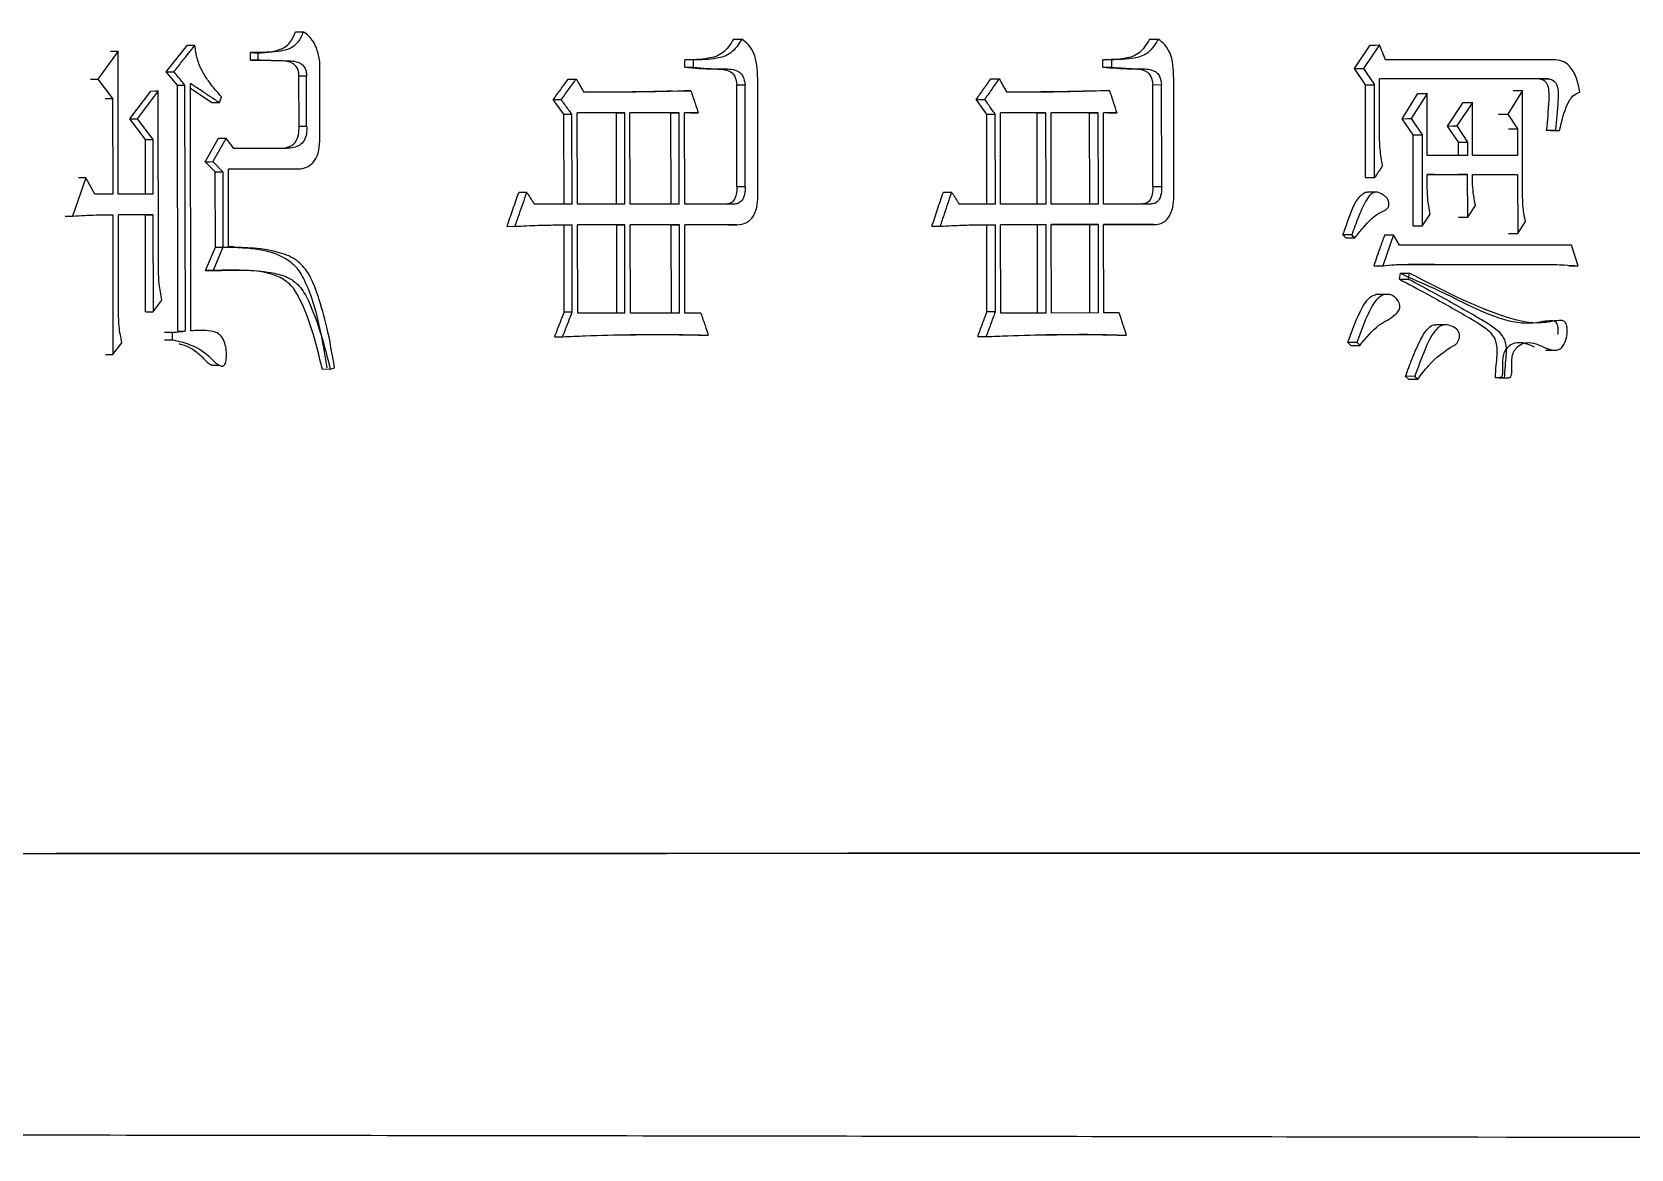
# Model space of a CAD drawing. Header units: millimetres. Extents: x 2312 to 3992, y 755 to 1943.
# Drawn here: x 2942.39 to 2954.13, y 929.74 to 937.95 of the extents above; entities that cross this region are included whole.
import ezdxf

# ---------------------------------------------------------------- set-up
doc = ezdxf.new("R2010")
doc.units = ezdxf.units.MM

msp = doc.modelspace()

# ---------------------------------------------------------------- linework, layer by layer
at = {"color": 7, "linetype": 'Continuous', "lineweight": 25}
for p, q in [((2943.02, 937.806), (2942.872, 937.6)), ((2943.021, 936.756), (2943.02, 937.806)), ((2943.374, 937.654), (2943.529, 937.849)), ((2943.529, 937.849), (2943.584, 937.849)), ((2944.048, 937.795), (2943.992, 937.795)), ((2943.992, 937.741), (2943.992, 937.795)), ((2944.048, 937.741), (2944.048, 937.795)), ((2947.541, 937.894), (2947.602, 937.894)), ((2950.597, 937.894), (2950.662, 937.895)), ((2952.102, 937.678), (2952.218, 937.851)), ((2952.285, 937.852), (2952.168, 937.678)), ((2952.329, 937.743), (2952.285, 937.852)), ((2943.992, 937.741), (2944.048, 937.741)), ((2944.502, 937.19), (2944.502, 937.731)), ((2947.243, 937.742), (2947.182, 937.742)), ((2947.183, 937.688), (2947.182, 937.742)), ((2947.183, 937.688), (2947.243, 937.688)), ((2947.243, 937.742), (2947.243, 937.688)), ((2950.317, 937.743), (2950.253, 937.743)), ((2950.253, 937.689), (2950.253, 937.743)), ((2950.253, 937.689), (2950.317, 937.689)), ((2950.317, 937.743), (2950.317, 937.689)), ((2952.102, 937.678), (2952.168, 937.678)), ((2952.182, 937.559), (2952.102, 937.678)), ((2952.168, 937.678), (2952.249, 937.559)), ((2953.564, 937.743), (2952.329, 937.743)), ((2942.872, 937.6), (2942.979, 937.459)), ((2943.374, 937.654), (2943.429, 937.654)), ((2943.456, 937.557), (2943.374, 937.654)), ((2943.456, 937.557), (2943.511, 937.557)), ((2943.459, 935.75), (2943.456, 937.557)), ((2943.514, 935.751), (2943.511, 937.557)), ((2943.555, 935.751), (2943.552, 937.568)), ((2944.405, 937.622), (2944.348, 937.622)), ((2944.349, 937.254), (2944.348, 937.622)), ((2944.405, 937.255), (2944.405, 937.622)), ((2947.565, 937.559), (2947.625, 937.559)), ((2947.566, 936.812), (2947.565, 937.559)), ((2947.627, 936.812), (2947.625, 937.559)), ((2947.72, 936.758), (2947.719, 937.602)), ((2950.62, 937.559), (2950.685, 937.56)), ((2950.621, 936.813), (2950.62, 937.559)), ((2950.686, 936.813), (2950.685, 937.56)), ((2950.776, 936.759), (2950.774, 937.603)), ((2952.183, 936.878), (2952.182, 937.559)), ((2952.25, 936.878), (2952.249, 937.559)), ((2953.529, 937.603), (2952.285, 937.603)), ((2952.286, 937.181), (2952.285, 937.603)), ((2953.461, 937.603), (2952.285, 937.603)), ((2953.461, 937.603), (2953.529, 937.603)), ((2942.979, 937.459), (2942.98, 936.756)), ((2943.105, 937.308), (2943.26, 937.513)), ((2943.315, 937.514), (2943.16, 937.308)), ((2943.317, 936.194), (2943.315, 937.514)), ((2943.709, 937.427), (2943.552, 937.531)), ((2943.764, 937.427), (2943.78, 937.471)), ((2946.216, 937.45), (2946.275, 937.45)), ((2947.055, 937.512), (2947.167, 937.515)), ((2949.324, 937.451), (2949.387, 937.451)), ((2950.129, 937.513), (2950.238, 937.516)), ((2952.452, 937.31), (2952.568, 937.494)), ((2952.635, 937.495), (2952.519, 937.311)), ((2952.636, 937.04), (2952.635, 937.495)), ((2953.335, 937.516), (2953.228, 937.343)), ((2953.337, 936.737), (2953.335, 937.516)), ((2943.764, 937.427), (2943.709, 937.427)), ((2946.296, 936.682), (2946.295, 937.342)), ((2946.355, 936.682), (2946.354, 937.342)), ((2946.741, 937.353), (2946.393, 937.353)), ((2946.395, 936.682), (2946.393, 937.353)), ((2946.681, 937.353), (2946.393, 937.352)), ((2946.681, 937.353), (2946.741, 937.353)), ((2946.682, 936.682), (2946.681, 937.353)), ((2946.742, 936.682), (2946.741, 937.353)), ((2947.141, 937.353), (2946.78, 937.353)), ((2946.781, 936.682), (2946.78, 937.353)), ((2947.081, 937.353), (2946.78, 937.353)), ((2947.081, 937.353), (2947.141, 937.353)), ((2947.083, 936.682), (2947.081, 937.353)), ((2947.142, 936.682), (2947.141, 937.353)), ((2947.282, 937.353), (2947.181, 937.353)), ((2947.182, 936.682), (2947.181, 937.353)), ((2947.222, 937.353), (2947.181, 937.353)), ((2947.222, 937.353), (2947.282, 937.353)), ((2949.401, 936.683), (2949.4, 937.343)), ((2949.464, 936.683), (2949.463, 937.343)), ((2949.835, 937.354), (2949.501, 937.354)), ((2949.502, 936.683), (2949.501, 937.354)), ((2949.771, 937.353), (2949.501, 937.353)), ((2949.771, 937.353), (2949.835, 937.354)), ((2949.772, 936.683), (2949.771, 937.353)), ((2949.836, 936.683), (2949.835, 937.354)), ((2950.22, 937.354), (2949.873, 937.354)), ((2949.874, 936.683), (2949.873, 937.354)), ((2950.156, 937.353), (2949.873, 937.353)), ((2950.156, 937.353), (2950.22, 937.354)), ((2950.157, 936.683), (2950.156, 937.353)), ((2950.221, 936.683), (2950.22, 937.354)), ((2950.355, 937.354), (2950.257, 937.354)), ((2950.258, 936.683), (2950.257, 937.354)), ((2950.291, 937.353), (2950.257, 937.353)), ((2950.291, 937.353), (2950.355, 937.354)), ((2952.785, 937.256), (2952.901, 937.429)), ((2952.968, 937.43), (2952.853, 937.257)), ((2952.969, 937.04), (2952.968, 937.43)), ((2953.228, 937.343), (2953.3, 937.235)), ((2943.22, 937.156), (2943.105, 937.308)), ((2943.16, 937.308), (2943.275, 937.157)), ((2944.349, 937.254), (2944.405, 937.255)), ((2952.532, 937.191), (2952.452, 937.31)), ((2952.519, 937.311), (2952.599, 937.192)), ((2952.865, 937.137), (2952.785, 937.256)), ((2952.853, 937.257), (2952.933, 937.138)), ((2953.3, 937.235), (2953.3, 937.04)), ((2953.579, 937.224), (2953.511, 937.224)), ((2953.54, 937.224), (2953.608, 937.224)), ((2953.579, 937.224), (2953.608, 937.224)), ((2943.221, 936.756), (2943.22, 937.156)), ((2943.275, 937.157), (2943.275, 936.756)), ((2943.66, 936.994), (2943.758, 937.167)), ((2943.813, 937.168), (2943.716, 936.995)), ((2943.87, 937.092), (2943.813, 937.168)), ((2944.26, 937.092), (2943.87, 937.092)), ((2952.533, 936.521), (2952.532, 937.191)), ((2952.599, 937.192), (2952.6, 936.521)), ((2952.865, 937.04), (2952.865, 937.137)), ((2952.933, 937.138), (2952.933, 937.04)), ((2943.734, 936.919), (2943.66, 936.994)), ((2943.716, 936.995), (2943.789, 936.919)), ((2952.933, 937.04), (2952.636, 937.04)), ((2953.3, 937.04), (2952.969, 937.04)), ((2942.783, 936.875), (2942.685, 936.594)), ((2942.849, 936.756), (2942.783, 936.875)), ((2943.735, 936.367), (2943.734, 936.919)), ((2943.789, 936.919), (2943.79, 936.367)), ((2943.83, 936.941), (2944.317, 936.941)), ((2943.831, 936.367), (2943.83, 936.941)), ((2944.284, 936.941), (2944.341, 936.941)), ((2952.183, 936.878), (2952.25, 936.878)), ((2952.636, 936.9), (2952.933, 936.9)), ((2952.636, 936.824), (2952.636, 936.9)), ((2952.69, 936.899), (2952.636, 936.899)), ((2952.933, 936.9), (2952.866, 936.899)), ((2952.934, 936.586), (2952.933, 936.9)), ((2952.969, 936.9), (2953.3, 936.9)), ((2952.969, 936.846), (2952.969, 936.9)), ((2953.233, 936.899), (2953.3, 936.9)), ((2953.3, 936.9), (2953.301, 936.467)), ((2942.98, 936.756), (2942.849, 936.756)), ((2943.275, 936.756), (2943.021, 936.756)), ((2947.566, 936.812), (2947.627, 936.812)), ((2950.621, 936.813), (2950.686, 936.813)), ((2952.264, 936.77), (2952.197, 936.77)), ((2946.355, 936.682), (2946.078, 936.682)), ((2946.742, 936.682), (2946.395, 936.682)), ((2947.142, 936.682), (2946.781, 936.682)), ((2947.541, 936.682), (2947.182, 936.682)), ((2949.464, 936.683), (2949.197, 936.683)), ((2949.836, 936.683), (2949.502, 936.683)), ((2950.221, 936.683), (2949.874, 936.683)), ((2950.604, 936.683), (2950.258, 936.683)), ((2952.934, 936.586), (2952.991, 936.672)), ((2942.981, 936.605), (2942.982, 935.577)), ((2943.276, 936.605), (2943.022, 936.605)), ((2943.023, 935.88), (2943.022, 936.605)), ((2943.221, 936.605), (2943.022, 936.605)), ((2943.221, 936.605), (2943.276, 936.605)), ((2943.222, 935.891), (2943.221, 936.605)), ((2943.276, 936.605), (2943.277, 935.891)), ((2945.877, 936.519), (2945.935, 936.52)), ((2946.297, 935.892), (2946.296, 936.53)), ((2946.356, 935.892), (2946.355, 936.531)), ((2946.742, 936.531), (2946.395, 936.531)), ((2946.396, 935.882), (2946.395, 936.531)), ((2946.683, 936.53), (2946.395, 936.53)), ((2946.683, 936.53), (2946.742, 936.531)), ((2946.684, 935.881), (2946.683, 936.53)), ((2946.743, 935.882), (2946.742, 936.531)), ((2947.143, 936.531), (2946.781, 936.531)), ((2946.783, 935.882), (2946.781, 936.531)), ((2947.083, 936.531), (2946.781, 936.53)), ((2947.083, 936.531), (2947.143, 936.531)), ((2947.084, 935.882), (2947.083, 936.531)), ((2947.144, 935.882), (2947.143, 936.531)), ((2947.565, 936.531), (2947.182, 936.531)), ((2947.183, 935.882), (2947.182, 936.531)), ((2947.504, 936.531), (2947.182, 936.531)), ((2947.504, 936.531), (2947.565, 936.531)), ((2948.998, 936.52), (2949.06, 936.521)), ((2949.402, 935.893), (2949.401, 936.531)), ((2949.465, 935.893), (2949.464, 936.531)), ((2949.836, 936.532), (2949.502, 936.531)), ((2949.503, 935.882), (2949.502, 936.531)), ((2949.773, 936.531), (2949.502, 936.531)), ((2949.773, 936.531), (2949.836, 936.532)), ((2949.774, 935.882), (2949.773, 936.531)), ((2949.837, 935.882), (2949.836, 936.532)), ((2950.221, 936.532), (2949.874, 936.532)), ((2949.875, 935.882), (2949.874, 936.532)), ((2950.157, 936.531), (2949.874, 936.531)), ((2950.157, 936.531), (2950.221, 936.532)), ((2950.158, 935.882), (2950.157, 936.531)), ((2950.222, 935.883), (2950.221, 936.532)), ((2950.626, 936.532), (2950.259, 936.532)), ((2950.26, 935.883), (2950.259, 936.532)), ((2950.562, 936.531), (2950.259, 936.531)), ((2950.562, 936.531), (2950.626, 936.532)), ((2952.6, 936.521), (2952.658, 936.608)), ((2952.866, 936.586), (2952.934, 936.586)), ((2953.301, 936.467), (2953.359, 936.554)), ((2952.038, 936.434), (2952.016, 936.456)), ((2952.038, 936.434), (2952.104, 936.435)), ((2952.389, 936.456), (2952.309, 936.229)), ((2952.433, 936.38), (2952.389, 936.456)), ((2953.695, 936.38), (2952.433, 936.38)), ((2953.233, 936.467), (2953.301, 936.467)), ((2953.745, 936.229), (2953.695, 936.38)), ((2943.662, 936.194), (2943.735, 936.367)), ((2943.79, 936.367), (2943.717, 936.194)), ((2943.735, 936.367), (2943.79, 936.367)), ((2943.864, 936.368), (2943.831, 936.368)), ((2943.662, 936.194), (2943.717, 936.194)), ((2952.243, 936.229), (2952.309, 936.229)), ((2952.432, 936.131), (2952.439, 936.175)), ((2952.439, 936.175), (2952.506, 936.175)), ((2952.69, 936.24), (2952.495, 936.24)), ((2952.499, 936.132), (2952.506, 936.175)), ((2952.514, 936.24), (2953.495, 936.24)), ((2953.427, 936.24), (2953.495, 936.24)), ((2953.677, 936.229), (2953.745, 936.229)), ((2952.432, 936.131), (2952.499, 936.132)), ((2943.277, 935.891), (2943.342, 935.978)), ((2952.322, 936.018), (2952.255, 936.018)), ((2943.222, 935.891), (2943.277, 935.891)), ((2946.297, 935.892), (2946.356, 935.892)), ((2946.743, 935.882), (2946.396, 935.882)), ((2947.144, 935.882), (2946.783, 935.882)), ((2947.3, 935.882), (2947.183, 935.882)), ((2949.402, 935.893), (2949.465, 935.893)), ((2949.837, 935.882), (2949.503, 935.882)), ((2950.222, 935.883), (2949.875, 935.882)), ((2950.373, 935.883), (2950.26, 935.883)), ((2952.768, 935.797), (2952.7, 935.797)), ((2943.416, 935.74), (2943.361, 935.739)), ((2943.361, 935.685), (2943.416, 935.686)), ((2943.416, 935.74), (2943.416, 935.686)), ((2943.459, 935.75), (2943.514, 935.751)), ((2943.642, 935.755), (2943.586, 935.755)), ((2946.648, 935.72), (2947.005, 935.724)), ((2947.295, 935.719), (2947.355, 935.72)), ((2949.751, 935.721), (2950.081, 935.725)), ((2950.361, 935.72), (2950.425, 935.72)), ((2942.928, 935.577), (2942.982, 935.577)), ((2942.982, 935.577), (2943.048, 935.664)), ((2952.12, 935.666), (2952.054, 935.666)), ((2952.076, 935.645), (2952.054, 935.666)), ((2953.505, 935.609), (2953.573, 935.609)), ((2943.705, 935.5), (2943.761, 935.5)), ((2944.578, 935.47), (2944.521, 935.469)), ((2944.578, 935.47), (2944.61, 935.481)), ((2952.544, 935.418), (2952.477, 935.417)), ((2952.499, 935.396), (2952.477, 935.417)), ((2952.499, 935.396), (2952.566, 935.396)), ((2953.202, 935.407), (2953.135, 935.407)), ((2953.163, 935.407), (2953.231, 935.407)), ((2953.202, 935.407), (2953.231, 935.407))]:
    msp.add_line(p, q, dxfattribs=at)
at = {"color": 7, "linetype": 'Continuous', "lineweight": 25, "flags": 128}
for points in [[(2944.324, 937.947), (2944.339, 937.947), (2944.355, 937.947), (2944.38, 937.947)], [(2942.965, 937.805), (2942.996, 937.805), (2943.02, 937.806)], [(2952.218, 937.851), (2952.256, 937.851), (2952.285, 937.852)], [(2942.818, 937.6), (2942.848, 937.6), (2942.872, 937.6)], [(2946.326, 937.601), (2946.359, 937.601), (2946.385, 937.601)], [(2949.43, 937.602), (2949.465, 937.602), (2949.493, 937.602)], [(2952.182, 937.559), (2952.22, 937.559), (2952.249, 937.559)], [(2942.925, 937.459), (2942.955, 937.459), (2942.979, 937.459)], [(2943.26, 937.513), (2943.291, 937.514), (2943.315, 937.514)], [(2947.167, 937.515), (2947.201, 937.515), (2947.227, 937.515)], [(2950.238, 937.516), (2950.274, 937.516), (2950.302, 937.516)], [(2952.568, 937.494), (2952.605, 937.494), (2952.635, 937.495)], [(2953.267, 937.516), (2953.305, 937.516), (2953.335, 937.516)], [(2946.295, 937.342), (2946.328, 937.342), (2946.354, 937.342)], [(2949.4, 937.343), (2949.435, 937.343), (2949.463, 937.343)], [(2952.901, 937.429), (2952.939, 937.43), (2952.968, 937.43)], [(2953.16, 937.343), (2953.198, 937.343), (2953.228, 937.343)], [(2943.105, 937.308), (2943.136, 937.308), (2943.16, 937.308)], [(2952.452, 937.31), (2952.49, 937.311), (2952.519, 937.311)], [(2952.785, 937.256), (2952.823, 937.257), (2952.853, 937.257)], [(2953.232, 937.235), (2953.27, 937.235), (2953.3, 937.235)], [(2943.22, 937.156), (2943.251, 937.157), (2943.275, 937.157)], [(2943.758, 937.167), (2943.789, 937.168), (2943.813, 937.168)], [(2952.532, 937.191), (2952.57, 937.192), (2952.599, 937.192)], [(2952.865, 937.137), (2952.903, 937.138), (2952.933, 937.138)], [(2943.66, 936.994), (2943.692, 936.994), (2943.716, 936.995)], [(2942.783, 936.875), (2942.753, 936.875), (2942.729, 936.875)], [(2943.734, 936.919), (2943.765, 936.919), (2943.789, 936.919)], [(2946.022, 936.768), (2945.989, 936.768), (2945.963, 936.768)], [(2949.144, 936.769), (2949.109, 936.769), (2949.081, 936.769)], [(2942.631, 936.594), (2942.661, 936.594), (2942.685, 936.594)], [(2952.6, 936.521), (2952.563, 936.521), (2952.533, 936.521)], [(2952.082, 936.456), (2952.058, 936.456), (2952.037, 936.456), (2952.016, 936.456)], [(2952.104, 936.434), (2952.093, 936.445), (2952.082, 936.456)], [(2952.323, 936.456), (2952.36, 936.456), (2952.389, 936.456)], [(2946.227, 935.708), (2946.26, 935.708), (2946.285, 935.708)], [(2949.334, 935.709), (2949.37, 935.709), (2949.397, 935.709)], [(2952.076, 935.645), (2952.1, 935.645), (2952.121, 935.645), (2952.142, 935.645)], [(2952.566, 935.396), (2952.555, 935.407), (2952.544, 935.418)]]:
    msp.add_lwpolyline(points, dxfattribs=at)
at = {"color": 7, "linetype": 'Continuous', "lineweight": 25}
for points, knots in [([(2943.992, 937.795), (2944.062, 937.793), (2944.16, 937.791), (2944.282, 937.853), (2944.309, 937.915), (2944.324, 937.947)], [0, 0, 0, 0, 0.551357, 0.770078, 1, 1, 1, 1]), ([(2944.38, 937.947), (2944.368, 937.92), (2944.345, 937.868), (2944.282, 937.819), (2944.181, 937.8), (2944.103, 937.797), (2944.048, 937.795)], [0, 0, 0, 0, 0.195659, 0.382955, 0.567145, 1, 1, 1, 1]), ([(2944.502, 937.731), (2944.496, 937.762), (2944.486, 937.812), (2944.456, 937.875), (2944.422, 937.919), (2944.394, 937.938), (2944.38, 937.947)], [0, 0, 0, 0, 0.349141, 0.571236, 0.788179, 1, 1, 1, 1]), ([(2943.429, 937.654), (2943.448, 937.678), (2943.484, 937.723), (2943.535, 937.788), (2943.568, 937.829), (2943.584, 937.849)], [0, 0, 0, 0, 0.371324, 0.685662, 1, 1, 1, 1]), ([(2943.78, 937.471), (2943.749, 937.505), (2943.698, 937.562), (2943.638, 937.656), (2943.597, 937.747), (2943.589, 937.815), (2943.584, 937.849)], [0, 0, 0, 0, 0.333231, 0.552095, 0.774458, 1, 1, 1, 1]), ([(2947.541, 937.894), (2947.516, 937.856), (2947.468, 937.781), (2947.333, 937.744), (2947.24, 937.743), (2947.182, 937.742)], [0, 0, 0, 0, 0.287999, 0.56515, 1, 1, 1, 1]), ([(2947.602, 937.894), (2947.577, 937.856), (2947.528, 937.781), (2947.393, 937.744), (2947.3, 937.743), (2947.243, 937.742)], [0, 0, 0, 0, 0.287877, 0.565058, 1, 1, 1, 1]), ([(2947.719, 937.602), (2947.716, 937.67), (2947.712, 937.764), (2947.652, 937.855), (2947.618, 937.881), (2947.602, 937.894)], [0, 0, 0, 0, 0.57016, 0.787713, 1, 1, 1, 1]), ([(2950.597, 937.894), (2950.573, 937.856), (2950.527, 937.781), (2950.398, 937.744), (2950.308, 937.743), (2950.253, 937.743)], [0, 0, 0, 0, 0.287999, 0.56515, 1, 1, 1, 1]), ([(2950.662, 937.895), (2950.638, 937.857), (2950.591, 937.782), (2950.462, 937.745), (2950.372, 937.744), (2950.317, 937.743)], [0, 0, 0, 0, 0.287877, 0.565058, 1, 1, 1, 1]), ([(2950.774, 937.603), (2950.772, 937.671), (2950.768, 937.765), (2950.71, 937.856), (2950.677, 937.882), (2950.662, 937.895)], [0, 0, 0, 0, 0.57016, 0.787713, 1, 1, 1, 1]), ([(2944.348, 937.622), (2944.348, 937.632), (2944.347, 937.652), (2944.338, 937.681), (2944.32, 937.705), (2944.273, 937.735), (2944.159, 937.735), (2944.058, 937.739), (2943.992, 937.741)], [0, 0, 0, 0, 0.060717, 0.120381, 0.18767, 0.252801, 0.508101, 1, 1, 1, 1]), ([(2944.048, 937.741), (2944.114, 937.739), (2944.215, 937.736), (2944.329, 937.735), (2944.376, 937.706), (2944.394, 937.682), (2944.403, 937.652), (2944.404, 937.632), (2944.405, 937.622)], [0, 0, 0, 0, 0.492007, 0.747358, 0.812484, 0.879738, 0.939348, 1, 1, 1, 1]), ([(2947.183, 937.688), (2947.253, 937.682), (2947.36, 937.673), (2947.479, 937.676), (2947.531, 937.648), (2947.557, 937.614), (2947.562, 937.58), (2947.565, 937.559)], [0, 0, 0, 0, 0.493007, 0.748945, 0.813954, 0.88072, 1, 1, 1, 1]), ([(2947.243, 937.688), (2947.313, 937.682), (2947.42, 937.673), (2947.54, 937.677), (2947.591, 937.648), (2947.617, 937.614), (2947.622, 937.581), (2947.625, 937.559)], [0, 0, 0, 0, 0.493108, 0.749094, 0.814101, 0.880835, 1, 1, 1, 1]), ([(2950.253, 937.689), (2950.32, 937.683), (2950.423, 937.674), (2950.538, 937.677), (2950.587, 937.648), (2950.612, 937.615), (2950.617, 937.581), (2950.62, 937.559)], [0, 0, 0, 0, 0.493022, 0.748799, 0.813762, 0.88048, 1, 1, 1, 1]), ([(2950.317, 937.689), (2950.385, 937.683), (2950.487, 937.674), (2950.602, 937.677), (2950.652, 937.649), (2950.677, 937.615), (2950.682, 937.581), (2950.685, 937.56)], [0, 0, 0, 0, 0.493122, 0.748949, 0.813909, 0.880596, 1, 1, 1, 1]), ([(2953.758, 937.505), (2953.75, 937.542), (2953.736, 937.615), (2953.687, 937.698), (2953.625, 937.739), (2953.584, 937.742), (2953.564, 937.743)], [0, 0, 0, 0, 0.292671, 0.574804, 0.788902, 1, 1, 1, 1]), ([(2943.511, 937.557), (2943.501, 937.569), (2943.483, 937.591), (2943.455, 937.623), (2943.438, 937.644), (2943.429, 937.654)], [0, 0, 0, 0, 0.362123, 0.681061, 1, 1, 1, 1]), ([(2943.764, 937.427), (2943.74, 937.443), (2943.692, 937.475), (2943.622, 937.522), (2943.575, 937.552), (2943.552, 937.568)], [0, 0, 0, 0, 0.343847, 0.671923, 1, 1, 1, 1]), ([(2946.216, 937.45), (2946.234, 937.475), (2946.271, 937.525), (2946.308, 937.576), (2946.326, 937.601)], [0, 0, 0, 0, 0.5000002, 1, 1, 1, 1]), ([(2946.275, 937.45), (2946.293, 937.475), (2946.321, 937.513), (2946.357, 937.564), (2946.376, 937.589), (2946.385, 937.601)], [0, 0, 0, 0, 0.4999999, 0.7499999, 1, 1, 1, 1]), ([(2946.385, 937.601), (2946.393, 937.588), (2946.406, 937.565), (2946.425, 937.532), (2946.435, 937.514), (2946.441, 937.504)], [0, 0, 0, 0, 0.419954, 0.709977, 1, 1, 1, 1]), ([(2949.324, 937.451), (2949.341, 937.476), (2949.377, 937.526), (2949.412, 937.577), (2949.43, 937.602)], [0, 0, 0, 0, 0.5000002, 1, 1, 1, 1]), ([(2949.387, 937.451), (2949.404, 937.476), (2949.431, 937.514), (2949.466, 937.565), (2949.484, 937.59), (2949.493, 937.602)], [0, 0, 0, 0, 0.5, 0.75, 1, 1, 1, 1]), ([(2949.493, 937.602), (2949.5, 937.589), (2949.513, 937.566), (2949.531, 937.533), (2949.541, 937.514), (2949.546, 937.505)], [0, 0, 0, 0, 0.419954, 0.709977, 1, 1, 1, 1]), ([(2953.461, 937.603), (2953.472, 937.6), (2953.496, 937.594), (2953.525, 937.556), (2953.53, 937.499), (2953.527, 937.389), (2953.518, 937.297), (2953.511, 937.224)], [0, 0, 0, 0, 0.110775, 0.225889, 0.356765, 0.489094, 1, 1, 1, 1]), ([(2953.529, 937.603), (2953.54, 937.6), (2953.564, 937.594), (2953.594, 937.556), (2953.599, 937.5), (2953.595, 937.389), (2953.586, 937.297), (2953.579, 937.224)], [0, 0, 0, 0, 0.110883, 0.226049, 0.356903, 0.489202, 1, 1, 1, 1]), ([(2946.295, 937.342), (2946.282, 937.36), (2946.255, 937.396), (2946.229, 937.432), (2946.216, 937.45)], [0, 0, 0, 0, 0.4999995, 1, 1, 1, 1]), ([(2946.354, 937.342), (2946.345, 937.354), (2946.327, 937.378), (2946.301, 937.414), (2946.283, 937.438), (2946.275, 937.45)], [0, 0, 0, 0, 0.342692, 0.671346, 1, 1, 1, 1]), ([(2947.227, 937.515), (2947.093, 937.511), (2946.895, 937.505), (2946.632, 937.505), (2946.504, 937.504), (2946.441, 937.504)], [0, 0, 0, 0, 0.515258, 0.757627, 1, 1, 1, 1]), ([(2946.598, 937.505), (2946.597, 937.505), (2946.597, 937.505), (2946.593, 937.505), (2946.58, 937.504), (2946.568, 937.504), (2946.56, 937.504)], [0, 0, 0, 0, 0.065802, 0.154188, 0.463499, 1, 1, 1, 1]), ([(2947.093, 937.512), (2947.093, 937.512), (2947.092, 937.512), (2947.006, 937.51), (2946.848, 937.506), (2946.677, 937.505), (2946.581, 937.504), (2946.565, 937.504), (2946.565, 937.504), (2946.565, 937.504), (2946.565, 937.504)], [0, 0, 0, 0, 0.003055, 0.020921, 0.517723, 0.853035, 0.994956, 0.997364, 0.999372, 1, 1, 1, 1]), ([(2947.227, 937.515), (2947.232, 937.5), (2947.243, 937.469), (2947.261, 937.415), (2947.274, 937.376), (2947.282, 937.353)], [0, 0, 0, 0, 0.283865, 0.567729, 1, 1, 1, 1]), ([(2949.4, 937.343), (2949.387, 937.361), (2949.362, 937.397), (2949.337, 937.433), (2949.324, 937.451)], [0, 0, 0, 0, 0.4999995, 1, 1, 1, 1]), ([(2949.463, 937.343), (2949.454, 937.355), (2949.437, 937.379), (2949.412, 937.415), (2949.395, 937.439), (2949.387, 937.451)], [0, 0, 0, 0, 0.342692, 0.671346, 1, 1, 1, 1]), ([(2950.302, 937.516), (2950.173, 937.512), (2949.983, 937.506), (2949.73, 937.505), (2949.608, 937.505), (2949.546, 937.505)], [0, 0, 0, 0, 0.515258, 0.757627, 1, 1, 1, 1]), ([(2949.689, 937.505), (2949.689, 937.505), (2949.689, 937.505), (2949.687, 937.505), (2949.677, 937.505), (2949.666, 937.505), (2949.659, 937.505)], [0, 0, 0, 0, 0.004422, 0.092799, 0.411618, 1, 1, 1, 1]), ([(2950.166, 937.513), (2950.166, 937.513), (2950.166, 937.513), (2950.16, 937.513), (2950.071, 937.51), (2949.931, 937.507), (2949.775, 937.506), (2949.701, 937.505), (2949.688, 937.505)], [0, 0, 0, 0, 0.000624, 0.004762, 0.07159, 0.543055, 0.917503, 1, 1, 1, 1]), ([(2950.302, 937.516), (2950.307, 937.501), (2950.317, 937.47), (2950.335, 937.416), (2950.347, 937.377), (2950.355, 937.354)], [0, 0, 0, 0, 0.283865, 0.567729, 1, 1, 1, 1]), ([(2953.608, 937.224), (2953.624, 937.291), (2953.646, 937.382), (2953.702, 937.483), (2953.739, 937.498), (2953.758, 937.505)], [0, 0, 0, 0, 0.572938, 0.791384, 1, 1, 1, 1]), ([(2944.204, 937.092), (2944.224, 937.093), (2944.266, 937.095), (2944.321, 937.127), (2944.349, 937.19), (2944.349, 937.233), (2944.349, 937.254)], [0, 0, 0, 0, 0.268917, 0.541341, 0.767036, 1, 1, 1, 1]), ([(2944.405, 937.255), (2944.406, 937.236), (2944.406, 937.2), (2944.389, 937.148), (2944.341, 937.098), (2944.293, 937.095), (2944.26, 937.092)], [0, 0, 0, 0, 0.19814, 0.3923, 0.578456, 1, 1, 1, 1]), ([(2944.317, 936.941), (2944.336, 936.941), (2944.375, 936.941), (2944.432, 936.963), (2944.48, 937.018), (2944.502, 937.1), (2944.502, 937.16), (2944.502, 937.19)], [0, 0, 0, 0, 0.177785, 0.356958, 0.541697, 0.768829, 1, 1, 1, 1]), ([(2952.308, 936.965), (2952.301, 937.004), (2952.288, 937.075), (2952.287, 937.149), (2952.286, 937.181)], [0, 0, 0, 0, 0.558835, 1, 1, 1, 1]), ([(2952.308, 936.965), (2952.3, 936.952), (2952.286, 936.932), (2952.267, 936.903), (2952.256, 936.886), (2952.25, 936.878)], [0, 0, 0, 0, 0.42836, 0.71418, 1, 1, 1, 1]), ([(2952.991, 936.672), (2952.985, 936.704), (2952.973, 936.761), (2952.97, 936.82), (2952.969, 936.846)], [0, 0, 0, 0, 0.558879, 1, 1, 1, 1]), ([(2945.877, 936.519), (2945.891, 936.561), (2945.92, 936.644), (2945.949, 936.727), (2945.963, 936.768)], [0, 0, 0, 0, 0.5000005, 1, 1, 1, 1]), ([(2945.935, 936.52), (2945.946, 936.55), (2945.966, 936.607), (2945.995, 936.69), (2946.013, 936.742), (2946.022, 936.768)], [0, 0, 0, 0, 0.368853, 0.684427, 1, 1, 1, 1]), ([(2946.022, 936.768), (2946.027, 936.761), (2946.036, 936.747), (2946.05, 936.725), (2946.064, 936.704), (2946.073, 936.689), (2946.078, 936.682)], [0, 0, 0, 0, 0.25, 0.5, 0.75, 1, 1, 1, 1]), ([(2947.566, 936.812), (2947.566, 936.793), (2947.564, 936.756), (2947.546, 936.708), (2947.513, 936.684), (2947.491, 936.683), (2947.481, 936.682)], [0, 0, 0, 0, 0.2934237, 0.5774994, 0.790774, 1, 1, 1, 1]), ([(2947.627, 936.812), (2947.626, 936.793), (2947.625, 936.756), (2947.606, 936.709), (2947.574, 936.685), (2947.552, 936.683), (2947.541, 936.682)], [0, 0, 0, 0, 0.293264, 0.577264, 0.790624, 1, 1, 1, 1]), ([(2947.565, 936.531), (2947.589, 936.533), (2947.639, 936.537), (2947.696, 936.599), (2947.718, 936.68), (2947.719, 936.732), (2947.72, 936.758)], [0, 0, 0, 0, 0.266734, 0.54095, 0.768753, 1, 1, 1, 1]), ([(2948.998, 936.52), (2949.012, 936.562), (2949.039, 936.645), (2949.067, 936.728), (2949.081, 936.769)], [0, 0, 0, 0, 0.5000005, 1, 1, 1, 1]), ([(2949.06, 936.521), (2949.07, 936.551), (2949.089, 936.608), (2949.117, 936.691), (2949.135, 936.743), (2949.144, 936.769)], [0, 0, 0, 0, 0.368853, 0.684427, 1, 1, 1, 1]), ([(2949.144, 936.769), (2949.148, 936.762), (2949.157, 936.748), (2949.171, 936.726), (2949.184, 936.704), (2949.193, 936.69), (2949.197, 936.683)], [0, 0, 0, 0, 0.25, 0.5000001, 0.7500001, 1, 1, 1, 1]), ([(2950.621, 936.813), (2950.621, 936.794), (2950.619, 936.757), (2950.602, 936.709), (2950.57, 936.685), (2950.55, 936.684), (2950.539, 936.683)], [0, 0, 0, 0, 0.293424, 0.577499, 0.790774, 1, 1, 1, 1]), ([(2950.686, 936.813), (2950.685, 936.794), (2950.684, 936.757), (2950.666, 936.709), (2950.635, 936.685), (2950.614, 936.684), (2950.604, 936.683)], [0, 0, 0, 0, 0.293264, 0.577264, 0.790624, 1, 1, 1, 1]), ([(2950.626, 936.532), (2950.65, 936.534), (2950.698, 936.538), (2950.752, 936.599), (2950.773, 936.68), (2950.775, 936.733), (2950.776, 936.759)], [0, 0, 0, 0, 0.266734, 0.54095, 0.768753, 1, 1, 1, 1]), ([(2952.016, 936.456), (2952.028, 936.488), (2952.063, 936.586), (2952.103, 936.705), (2952.163, 936.76), (2952.183, 936.772), (2952.195, 936.769), (2952.197, 936.769)], [0, 0, 0, 0, 0.2647016, 0.7969818, 0.8882592, 0.9799216, 1, 1, 1, 1]), ([(2952.104, 936.435), (2952.124, 936.459), (2952.184, 936.533), (2952.261, 936.615), (2952.333, 936.638), (2952.349, 936.657), (2952.354, 936.671), (2952.355, 936.687), (2952.352, 936.704), (2952.345, 936.723), (2952.323, 936.745), (2952.296, 936.761), (2952.265, 936.773), (2952.237, 936.766), (2952.207, 936.744), (2952.17, 936.68), (2952.127, 936.583), (2952.097, 936.499), (2952.082, 936.456)], [0, 0, 0, 0, 0.109185, 0.32916, 0.383764, 0.397994, 0.412315, 0.428913, 0.44575, 0.465117, 0.490353, 0.552219, 0.585251, 0.618677, 0.660422, 0.720609, 0.859399, 1, 1, 1, 1]), ([(2952.658, 936.608), (2952.651, 936.647), (2952.638, 936.718), (2952.637, 936.792), (2952.636, 936.824)], [0, 0, 0, 0, 0.558836, 1, 1, 1, 1]), ([(2953.359, 936.554), (2953.351, 936.587), (2953.339, 936.647), (2953.337, 936.71), (2953.337, 936.737)], [0, 0, 0, 0, 0.558545, 1, 1, 1, 1]), ([(2942.685, 936.594), (2942.714, 936.596), (2942.772, 936.6), (2942.87, 936.604), (2942.94, 936.604), (2942.981, 936.605)], [0, 0, 0, 0, 0.293251, 0.586525, 1, 1, 1, 1]), ([(2945.935, 936.52), (2945.991, 936.522), (2946.09, 936.527), (2946.23, 936.53), (2946.313, 936.53), (2946.355, 936.531)], [0, 0, 0, 0, 0.402402, 0.701179, 1, 1, 1, 1]), ([(2949.06, 936.521), (2949.114, 936.523), (2949.209, 936.528), (2949.344, 936.531), (2949.424, 936.531), (2949.464, 936.531)], [0, 0, 0, 0, 0.402401, 0.701179, 1, 1, 1, 1]), ([(2952.323, 936.456), (2952.312, 936.426), (2952.293, 936.373), (2952.267, 936.297), (2952.251, 936.252), (2952.243, 936.229)], [0, 0, 0, 0, 0.397862, 0.698931, 1, 1, 1, 1]), ([(2943.775, 936.367), (2943.86, 936.366), (2944.016, 936.364), (2944.208, 936.318), (2944.335, 936.224), (2944.459, 935.995), (2944.51, 935.733), (2944.547, 935.519), (2944.554, 935.48)], [0, 0, 0, 0, 0.205432, 0.378037, 0.468885, 0.559501, 0.919602, 1, 1, 1, 1]), ([(2944.61, 935.481), (2944.593, 935.581), (2944.562, 935.76), (2944.496, 935.993), (2944.432, 936.168), (2944.33, 936.281), (2944.13, 936.361), (2943.957, 936.364), (2943.831, 936.367)], [0, 0, 0, 0, 0.205001, 0.367779, 0.497733, 0.583522, 0.695132, 1, 1, 1, 1]), ([(2943.342, 935.978), (2943.334, 936.017), (2943.319, 936.088), (2943.318, 936.162), (2943.317, 936.194)], [0, 0, 0, 0, 0.558835, 1, 1, 1, 1]), ([(2944.521, 935.469), (2944.497, 935.567), (2944.453, 935.745), (2944.376, 935.953), (2944.294, 936.094), (2944.141, 936.188), (2943.923, 936.2), (2943.744, 936.196), (2943.662, 936.194)], [0, 0, 0, 0, 0.208353, 0.382278, 0.468148, 0.555259, 0.797019, 1, 1, 1, 1]), ([(2943.717, 936.194), (2943.802, 936.197), (2943.952, 936.202), (2944.14, 936.185), (2944.271, 936.148), (2944.362, 936.08), (2944.481, 935.858), (2944.535, 935.642), (2944.578, 935.47)], [0, 0, 0, 0, 0.208188, 0.37202, 0.466812, 0.538301, 0.631663, 1, 1, 1, 1]), ([(2952.309, 936.229), (2952.338, 936.232), (2952.387, 936.238), (2952.455, 936.239), (2952.494, 936.24), (2952.514, 936.24)], [0, 0, 0, 0, 0.422632, 0.711287, 1, 1, 1, 1]), ([(2952.439, 936.175), (2952.459, 936.165), (2952.559, 936.119), (2952.835, 936.003), (2953.125, 935.832), (2953.4, 935.802), (2953.499, 935.827), (2953.559, 935.829), (2953.576, 935.821), (2953.586, 935.809), (2953.594, 935.788), (2953.598, 935.759), (2953.595, 935.737), (2953.593, 935.724)], [0, 0, 0, 0, 0.04996, 0.249723, 0.68668, 0.796119, 0.905691, 0.928015, 0.938315, 0.948709, 0.960374, 0.978371, 1, 1, 1, 1]), ([(2953.231, 935.407), (2953.234, 935.407), (2953.24, 935.407), (2953.247, 935.412), (2953.252, 935.419), (2953.258, 935.436), (2953.259, 935.478), (2953.254, 935.53), (2953.265, 935.586), (2953.285, 935.622), (2953.316, 935.65), (2953.361, 935.668), (2953.44, 935.662), (2953.511, 935.618), (2953.577, 935.607), (2953.608, 935.615), (2953.632, 935.636), (2953.653, 935.675), (2953.664, 935.722), (2953.666, 935.765), (2953.661, 935.793), (2953.654, 935.81), (2953.644, 935.821), (2953.627, 935.829), (2953.57, 935.827), (2953.434, 935.792), (2953.055, 935.888), (2952.74, 936.053), (2952.506, 936.175)], [0, 0, 0, 0, 0.005261, 0.008837, 0.012422, 0.017277, 0.029828, 0.061172, 0.07877, 0.09646, 0.112862, 0.137644, 0.170618, 0.238676, 0.261666, 0.275651, 0.289759, 0.306991, 0.331345, 0.347225, 0.357105, 0.364402, 0.370592, 0.376767, 0.392658, 0.46137, 0.600196, 1, 1, 1, 1]), ([(2953.495, 936.24), (2953.52, 936.24), (2953.57, 936.239), (2953.653, 936.236), (2953.712, 936.231), (2953.745, 936.229)], [0, 0, 0, 0, 0.297411, 0.594834, 1, 1, 1, 1]), ([(2952.432, 936.131), (2952.501, 936.095), (2952.667, 936.006), (2952.866, 935.893), (2953.025, 935.802), (2953.097, 935.748), (2953.136, 935.691), (2953.154, 935.611), (2953.14, 935.516), (2953.136, 935.437), (2953.135, 935.407)], [0, 0, 0, 0, 0.221958, 0.540907, 0.653573, 0.748611, 0.789224, 0.822079, 0.930487, 1, 1, 1, 1]), ([(2952.499, 936.132), (2952.568, 936.095), (2952.734, 936.006), (2952.933, 935.894), (2953.093, 935.802), (2953.165, 935.748), (2953.204, 935.691), (2953.222, 935.609), (2953.208, 935.515), (2953.204, 935.436), (2953.202, 935.407)], [0, 0, 0, 0, 0.221772, 0.540826, 0.653503, 0.748944, 0.789648, 0.82255, 0.934451, 1, 1, 1, 1]), ([(2952.054, 935.666), (2952.085, 935.755), (2952.123, 935.866), (2952.192, 935.977), (2952.228, 936.012), (2952.251, 936.015), (2952.257, 936.016)], [0, 0, 0, 0, 0.631825, 0.793272, 0.948374, 1, 1, 1, 1]), ([(2952.142, 935.645), (2952.186, 935.7), (2952.264, 935.797), (2952.375, 935.844), (2952.423, 935.892), (2952.434, 935.912), (2952.437, 935.93), (2952.434, 935.949), (2952.423, 935.971), (2952.405, 935.995), (2952.376, 936.016), (2952.341, 936.022), (2952.3, 936.014), (2952.258, 935.979), (2952.19, 935.865), (2952.151, 935.754), (2952.12, 935.666)], [0, 0, 0, 0, 0.207528, 0.36737, 0.400833, 0.416668, 0.431352, 0.448139, 0.466692, 0.497246, 0.538462, 0.578547, 0.619957, 0.682143, 0.746847, 1, 1, 1, 1]), ([(2943.048, 935.664), (2943.04, 935.703), (2943.025, 935.775), (2943.024, 935.848), (2943.023, 935.88)], [0, 0, 0, 0, 0.558835, 1, 1, 1, 1]), ([(2946.227, 935.708), (2946.238, 935.739), (2946.262, 935.8), (2946.286, 935.861), (2946.297, 935.892)], [0, 0, 0, 0, 0.499999, 1, 1, 1, 1]), ([(2946.285, 935.708), (2946.297, 935.739), (2946.315, 935.785), (2946.339, 935.846), (2946.35, 935.877), (2946.356, 935.892)], [0, 0, 0, 0, 0.5, 0.75, 1, 1, 1, 1]), ([(2947.3, 935.882), (2947.306, 935.866), (2947.316, 935.836), (2947.334, 935.782), (2947.348, 935.743), (2947.355, 935.72)], [0, 0, 0, 0, 0.283865, 0.567729, 1, 1, 1, 1]), ([(2949.334, 935.709), (2949.346, 935.74), (2949.368, 935.801), (2949.391, 935.862), (2949.402, 935.893)], [0, 0, 0, 0, 0.499999, 1, 1, 1, 1]), ([(2949.397, 935.709), (2949.409, 935.74), (2949.426, 935.786), (2949.448, 935.847), (2949.46, 935.878), (2949.465, 935.893)], [0, 0, 0, 0, 0.5, 0.75, 1, 1, 1, 1]), ([(2950.373, 935.883), (2950.378, 935.867), (2950.388, 935.837), (2950.405, 935.782), (2950.418, 935.744), (2950.425, 935.72)], [0, 0, 0, 0, 0.283865, 0.567729, 1, 1, 1, 1]), ([(2952.477, 935.417), (2952.492, 935.461), (2952.526, 935.555), (2952.576, 935.665), (2952.619, 935.747), (2952.655, 935.783), (2952.683, 935.798), (2952.698, 935.796), (2952.7, 935.795)], [0, 0, 0, 0, 0.287237, 0.623232, 0.773166, 0.877928, 0.982986, 1, 1, 1, 1]), ([(2952.566, 935.396), (2952.592, 935.43), (2952.669, 935.531), (2952.77, 935.61), (2952.849, 935.654), (2952.863, 935.672), (2952.871, 935.693), (2952.874, 935.715), (2952.872, 935.735), (2952.864, 935.753), (2952.841, 935.776), (2952.807, 935.792), (2952.764, 935.8), (2952.726, 935.786), (2952.669, 935.73), (2952.611, 935.6), (2952.568, 935.482), (2952.544, 935.418)], [0, 0, 0, 0, 0.118687, 0.359196, 0.382949, 0.402077, 0.42122, 0.441112, 0.455767, 0.470497, 0.490907, 0.548406, 0.590664, 0.633125, 0.674263, 0.821878, 1, 1, 1, 1]), ([(2943.416, 935.686), (2943.459, 935.677), (2943.554, 935.656), (2943.668, 935.592), (2943.731, 935.518), (2943.765, 935.497), (2943.78, 935.493), (2943.79, 935.493), (2943.798, 935.498), (2943.806, 935.508), (2943.814, 935.531), (2943.819, 935.588), (2943.81, 935.653), (2943.784, 935.708), (2943.755, 935.735), (2943.684, 935.758), (2943.615, 935.756), (2943.561, 935.751), (2943.555, 935.751)], [0, 0, 0, 0, 0.15285, 0.344769, 0.435474, 0.46535, 0.478091, 0.490977, 0.499588, 0.510792, 0.530819, 0.571645, 0.680114, 0.719201, 0.758286, 0.806187, 0.979577, 1, 1, 1, 1]), ([(2943.416, 935.74), (2943.43, 935.741), (2943.453, 935.744), (2943.486, 935.747), (2943.505, 935.749), (2943.514, 935.751)], [0, 0, 0, 0, 0.423761, 0.711881, 1, 1, 1, 1]), ([(2946.285, 935.708), (2946.341, 935.711), (2946.507, 935.717), (2946.769, 935.726), (2947.07, 935.725), (2947.26, 935.721), (2947.355, 935.72)], [0, 0, 0, 0, 0.154598, 0.463805, 0.731869, 1, 1, 1, 1]), ([(2947.295, 935.719), (2947.24, 935.72), (2947.143, 935.722), (2947.045, 935.723), (2947.003, 935.723)], [0, 0, 0, 0, 0.569123, 1, 1, 1, 1]), ([(2949.397, 935.709), (2949.451, 935.712), (2949.61, 935.718), (2949.862, 935.726), (2950.151, 935.726), (2950.334, 935.722), (2950.425, 935.72)], [0, 0, 0, 0, 0.154598, 0.463805, 0.731869, 1, 1, 1, 1]), ([(2950.361, 935.72), (2950.308, 935.721), (2950.214, 935.723), (2950.12, 935.724), (2950.078, 935.724)], [0, 0, 0, 0, 0.565212, 1, 1, 1, 1]), ([(2943.466, 935.658), (2943.473, 935.656), (2943.532, 935.641), (2943.613, 935.593), (2943.673, 935.519), (2943.7, 935.504), (2943.705, 935.501)], [0, 0, 0, 0, 0.078813, 0.665263, 0.942376, 1, 1, 1, 1]), ([(2952.142, 935.645), (2952.141, 935.647), (2952.136, 935.651), (2952.129, 935.658), (2952.123, 935.664), (2952.12, 935.666)], [0, 0, 0, 0, 0.25391, 0.626955, 1, 1, 1, 1]), ([(2953.425, 935.631), (2953.396, 935.644), (2953.35, 935.666), (2953.286, 935.665), (2953.243, 935.647), (2953.213, 935.617), (2953.195, 935.579), (2953.188, 935.534), (2953.189, 935.494), (2953.19, 935.461), (2953.19, 935.439), (2953.186, 935.424), (2953.182, 935.415), (2953.175, 935.409), (2953.169, 935.407), (2953.165, 935.407), (2953.163, 935.407)], [0, 0, 0, 0, 0.228435, 0.365959, 0.47747, 0.560756, 0.644414, 0.72173, 0.812952, 0.861162, 0.908003, 0.931324, 0.949965, 0.968751, 0.989061, 1, 1, 1, 1]), ([(2974.931, 931.887), (2974.79, 931.887), (2974.084, 931.891), (2972.569, 931.896), (2970.075, 931.902), (2967.153, 931.907), (2963.418, 931.911), (2958.69, 931.914), (2952.845, 931.915), (2946.401, 931.914), (2939.414, 931.91), (2931.985, 931.904), (2925.116, 931.897), (2919.005, 931.89), (2913.712, 931.883), (2908.476, 931.875), (2904.986, 931.87), (2903.326, 931.867)], [0, 0, 0, 0, 0.0157743, 0.0789239, 0.14207, 0.2052136, 0.2683585, 0.3538507, 0.4395956, 0.5250891, 0.610583, 0.6963292, 0.7818226, 0.8369683, 0.8921132, 0.9486599, 1, 1, 1, 1]), ([(2974.258, 931.885), (2974.103, 931.886), (2973.327, 931.889), (2971.418, 931.896), (2967.968, 931.903), (2963.411, 931.909), (2958.532, 931.912), (2953.598, 931.913), (2948.821, 931.912), (2943.129, 931.911), (2936.403, 931.906), (2928.608, 931.9), (2920.347, 931.89), (2911.923, 931.879), (2906.196, 931.87), (2903.438, 931.866)], [0, 0, 0, 0, 0.017494, 0.087542, 0.177014, 0.266772, 0.356242, 0.422242, 0.488241, 0.55424, 0.643075, 0.732194, 0.821031, 0.913828, 1, 1, 1, 1])]:
    msp.add_open_spline(points, degree=3, knots=knots, dxfattribs=at)
msp.add_open_spline([(2901.898, 929.867), (2904.956, 929.867), (2911.073, 929.867), (2920.125, 929.864), (2928.919, 929.859), (2937.325, 929.852), (2945.219, 929.843), (2952.486, 929.832), (2959.019, 929.82), (2964.72, 929.806), (2969.513, 929.792), (2973.299, 929.776), (2976.124, 929.759), (2977.089, 929.748), (2977.572, 929.742)], degree=3, dxfattribs=at)

doc.saveas('drawing.dxf')
